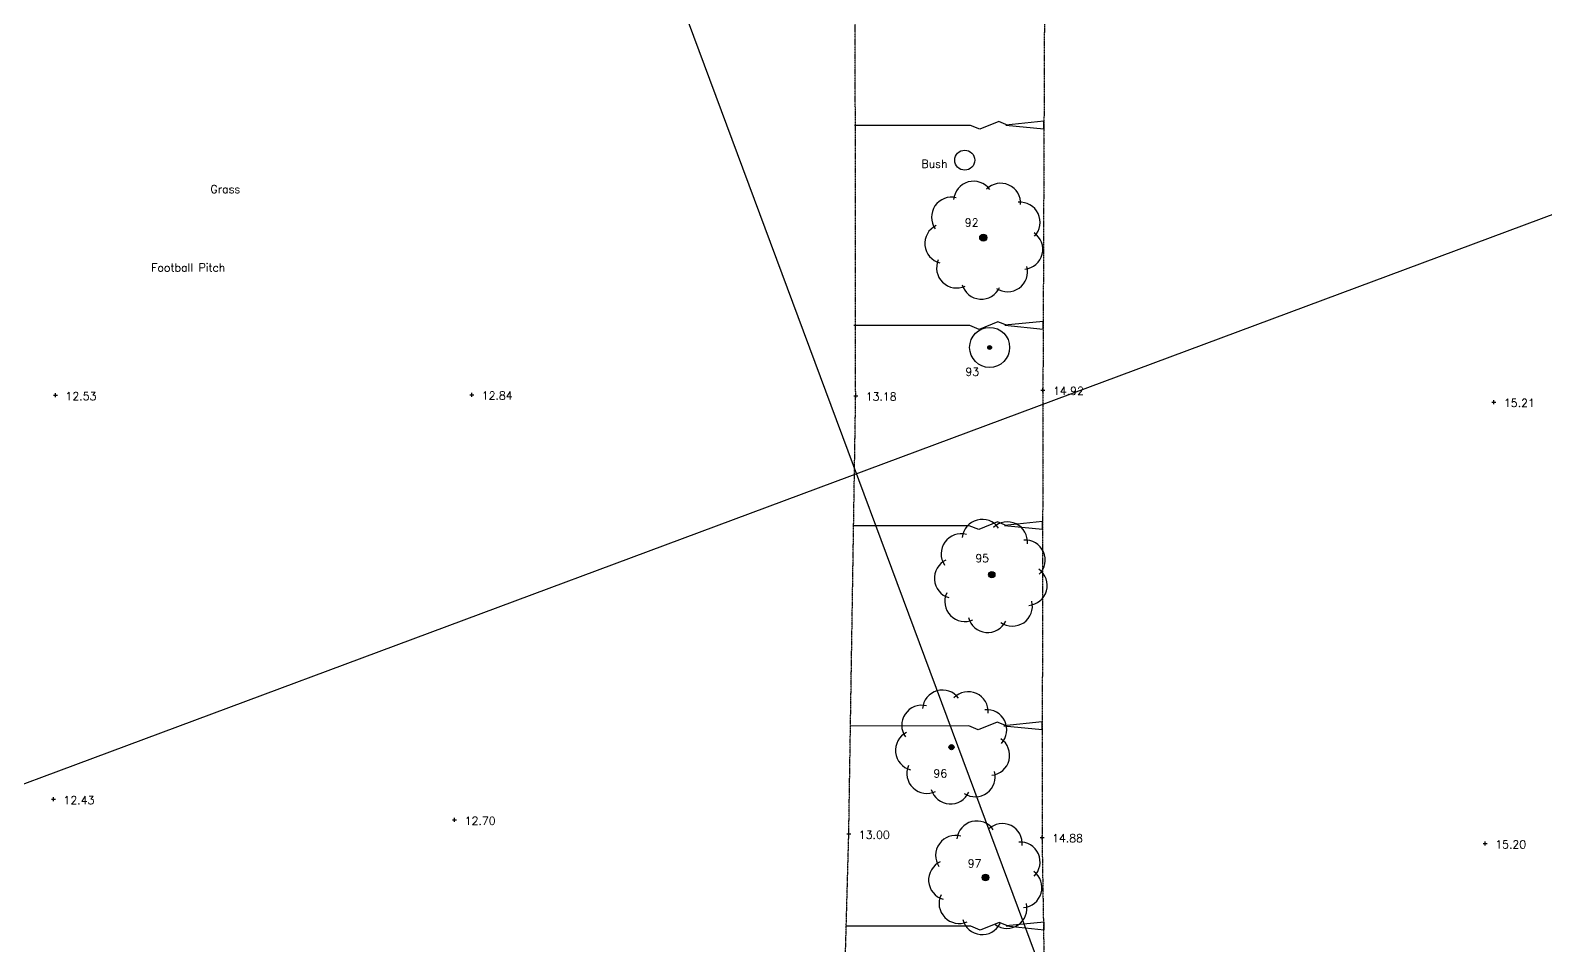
# Model space of a CAD drawing. Extents: x -4000 to 590500, y -6503 to 470250.
# Drawn here: x 340894 to 416624, y 352283 to 398004 of the extents above; entities that cross this region are included whole.
import ezdxf

# ---------------------------------------------------------------- set-up
doc = ezdxf.new("R2010")
doc.units = 0
doc.header["$LTSCALE"] = 0.0508
doc.linetypes.add('DASHED', pattern=[19.05, 12.7, -6.35])
for name, color, linetype in [('DETAIL', 5, 'CONTINUOUS'), ('GRID', 253, 'CONTINUOUS'), ('LEVEL', 1, 'CONTINUOUS'), ('TEXT', 7, 'CONTINUOUS'), ('TREE_NUMBER', 7, 'CONTINUOUS'), ('VEGETATION', 3, 'CONTINUOUS')]:
    doc.layers.add(name, color=color, linetype=linetype)
doc.styles.add('ROMANS', font='Romans.shx')

msp = doc.modelspace()

# ---------------------------------------------------------------- hatches: boundary and pattern name
at = {"layer": 'VEGETATION', "linetype": 'Continuous'}
h = msp.add_hatch(color=256, dxfattribs=at)
edge = h.paths.add_edge_path()
edge.add_arc((388518, 387648), 180, 0, 360)
h = msp.add_hatch(color=256, dxfattribs=at)
edge = h.paths.add_edge_path()
edge.add_arc((388835, 382164), 95.5, 0, 360)
h = msp.add_hatch(color=256, dxfattribs=at)
edge = h.paths.add_edge_path()
edge.add_arc((388943, 370814), 160, 0, 360)
h = msp.add_hatch(color=256, dxfattribs=at)
edge = h.paths.add_edge_path()
edge.add_arc((386929, 362198), 127, 0, 360)
h = msp.add_hatch(color=256, dxfattribs=at)
edge = h.paths.add_edge_path()
edge.add_arc((388628, 355689), 160, 0, 360)

# ---------------------------------------------------------------- linework, layer by layer
at = {"layer": 'DETAIL', "linetype": 'DASHED', "flags": 128}
msp.add_lwpolyline([(361461, 323626, -0.717858), (360935, 332028), (380547, 334418), (381267, 338600), (381797, 357863), (382141, 379754), (382114, 402775), (382131, 428260)], format="xyb", dxfattribs=at)
msp.add_lwpolyline([(390905, 428180), (391587, 402376), (391498, 380036), (391453, 357694), (391806, 336040), (388695, 326647), (373864, 319521), (379461, 309704)], dxfattribs=at)
at = {"layer": 'DETAIL', "flags": 128}
for points in [[(389790, 393256), (389759, 393256), (389290, 393447), (388350, 393065), (387880, 393256), (382090, 393255)], [(389753, 383256), (389722, 383256), (389252, 383447), (388313, 383065), (387843, 383256), (382053, 383255)], [(389729, 373256), (389698, 373256), (389228, 373447), (388289, 373065), (387819, 373256), (382029, 373255)], [(389705, 363256), (389674, 363256), (389205, 363447), (388265, 363065), (387795, 363256), (381882, 363255)], [(389809, 353257), (389778, 353257), (389308, 353448), (388369, 353066), (387899, 353256), (381670, 353256)]]:
    msp.add_lwpolyline(points, dxfattribs=at)
for points in [[(389637, 393271), (391547, 393081), (391547, 393462)], [(389599, 383271), (391509, 383081), (391509, 383463)], [(389576, 373271), (391485, 373081), (391485, 373463)], [(389552, 363271), (391462, 363081), (391462, 363463)], [(389655, 353272), (391565, 353081), (391565, 353463)]]:
    msp.add_lwpolyline(points, close=True, dxfattribs=at)
at = {"layer": 'GRID', "linetype": 'Continuous', "flags": 128}
for points in [[(522142, 0), (348997, 465000)], [(0, 233568), (535000, 432777)]]:
    msp.add_lwpolyline(points, dxfattribs=at)
at = {"layer": 'LEVEL', "flags": 128}
for points in [[(342052, 379774), (342252, 379774)], [(342152, 379674), (342152, 379874)], [(362853, 379802), (363053, 379802)], [(362953, 379702), (362953, 379902)], [(382041, 379754), (382241, 379754)], [(382141, 379654), (382141, 379854)], [(391398, 380036), (391598, 380036)], [(391498, 379936), (391498, 380136)], [(413933, 379433), (414133, 379433)], [(414033, 379333), (414033, 379533)], [(341951, 359595), (342151, 359595)], [(342051, 359495), (342051, 359695)], [(362001, 358562), (362201, 358562)], [(362101, 358462), (362101, 358662)], [(381697, 357863), (381897, 357863)], [(381797, 357763), (381797, 357963)], [(391353, 357694), (391553, 357694)], [(391453, 357594), (391453, 357794)], [(413601, 357285), (413601, 357485)], [(413501, 357385), (413701, 357385)]]:
    msp.add_lwpolyline(points, dxfattribs=at)
at = {"layer": 'VEGETATION', "linetype": 'Continuous'}
for centre, radius in [((387591, 391518), 500), ((388518, 387648), 180), ((388835, 382164), 1000), ((388835, 382164), 95.5), ((388943, 370814), 160), ((386929, 362198), 127), ((388628, 355689), 160)]:
    msp.add_circle(centre, radius, dxfattribs=at)
for centre, start, end in [((388033, 389466), 36.09734, 175.36907), ((389387, 389365), 356.09734, 135.36907), ((386931, 388673), 76.09734, 215.36907), ((390359, 388417), 316.09734, 95.36907), ((386597, 387357), 116.09734, 255.36907), ((390495, 387066), 276.09734, 55.36907), ((387186, 386134), 156.09734, 295.36907), ((389730, 385944), 236.09734, 15.36907), ((388424, 385576), 196.09734, 335.36907), ((388460, 372575), 34.77456, 174.04629), ((389725, 372451), 354.77456, 134.04629), ((387411, 371856), 74.77456, 214.04629), ((390614, 371543), 314.77456, 94.04629), ((387070, 370632), 114.77456, 254.04629), ((390712, 370276), 274.77456, 54.04629), ((387595, 369475), 154.77456, 294.04629), ((389972, 369242), 234.77456, 14.04629), ((388741, 368926), 194.77456, 334.04629), ((386481, 364051), 36.49906, 175.77079), ((385441, 363291), 76.49906, 215.77079), ((387767, 363964), 356.49906, 135.77079), ((388696, 363071), 316.49906, 95.77079), ((385132, 362040), 116.49906, 255.77079), ((388834, 361789), 276.49906, 55.77079), ((385699, 360883), 156.49906, 295.77079), ((388116, 360719), 236.49906, 15.77079), ((386878, 360361), 196.49906, 335.77079), ((388194, 357510), 34.48959, 173.76132), ((389467, 357379), 354.48959, 133.76132), ((387135, 356792), 74.48959, 213.76132), ((390358, 356461), 314.48959, 93.76132), ((386785, 355561), 114.48959, 253.76132), ((390450, 355184), 274.48959, 53.76132), ((387308, 354393), 154.48959, 293.76132), ((389701, 354147), 234.48959, 13.76132), ((388459, 353835), 194.48959, 333.76132)]:
    msp.add_arc(centre, 1000, start, end, dxfattribs=at)

# ---------------------------------------------------------------- texts
at = {"layer": 'LEVEL', "style": 'ROMANS'}
for s, p in [('14.92', (392001, 379792)), ('12.53', (342655, 379531)), ('12.84', (363456, 379558)), ('13.18', (382644, 379510)), ('15.21', (414536, 379190)), ('12.43', (342554, 359351)), ('12.70', (362604, 358318)), ('13.00', (382300, 357620)), ('14.88', (391956, 357450)), ('15.20', (414104, 357141))]:
    msp.add_text(s, height=400, dxfattribs=at).set_placement(p)
at = {"layer": 'TEXT', "linetype": 'Continuous', "style": 'ROMANS'}
for s, p in [('Bush', (385427, 391139)), ('Grass', (349897, 389872)), ('Football Pitch', (346937, 385956))]:
    msp.add_text(s, height=400, dxfattribs=at).set_placement(p)
at = {"layer": 'TREE_NUMBER', "style": 'ROMANS'}
for s, p in [('92', (387594, 388200)), ('93', (387623, 380751)), ('95', (388120, 371434)), ('96', (386027, 360688)), ('97', (387741, 356189))]:
    msp.add_text(s, height=400, dxfattribs=at).set_placement(p)

doc.saveas('drawing.dxf')
